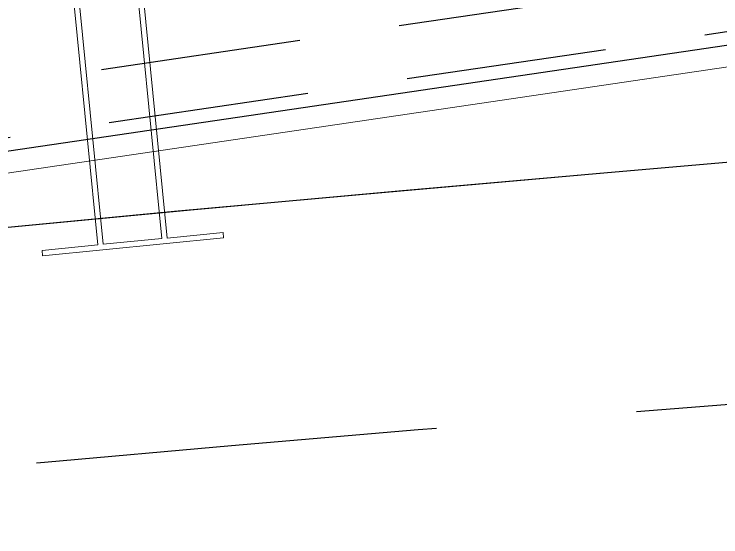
# Model space of a CAD drawing. Header units: millimetres. Extents: x 62878 to 70819, y -67946 to -61850.
# Drawn here: x 65214.5 to 65280.6, y -61942.9 to -61894.1 of the extents above; entities that cross this region are included whole.
import ezdxf

# ---------------------------------------------------------------- set-up
doc = ezdxf.new("R2010")
doc.units = ezdxf.units.MM
doc.linetypes.add('HIDDEN', pattern=[0.375, 0.25, -0.125])
doc.layers.add('alan hesabı1', color=7, linetype='Continuous', plot=False)
for name, color, linetype, lineweight in [('BA DÖŞ.-yeni', 11, 'Continuous', 30), ('Dog_dos_yeni', 63, 'Continuous', 5), ('DOGRAMA', 171, 'Continuous', 0), ('DUV.ALÇ.-yeni', 20, 'Continuous', 25), ('GOR-2', 152, 'Continuous', 20)]:
    doc.layers.add(name, color=color, linetype=linetype, lineweight=lineweight)

msp = doc.modelspace()

# ---------------------------------------------------------------- linework, layer by layer
msp.add_lwpolyline([(68896.02066502631, -63031.43519410248), (69030.25944186504, -63071.18378898385), (69185.2789618937, -62547.65255934227), (68892.99857577804, -62461.10726346668, 1.044367817173394), (68063.1984222013, -62298.72991434322, 0.2043746373996395), (63106.96025407397, -62494.78258919505, 0.3539527355379972), (62932.93996584662, -62997.825353625), (63753.18486962488, -65779.59786478638), (64154.95366467919, -67142.15251756221), (65336.72250243354, -66792.62198400985), (65336.69978150922, -66829.11190277508), (65270.53542169294, -66829.0707046726, 0.6267890062731037), (65270.19918370779, -67369.07059999109), (65531.84452784718, -67369.23351688065, 0.9262424964682344), (66130.08755876668, -67369.60602071379), (66391.73290290477, -67369.76893760463, 0.6267427171847498), (66392.06914089088, -66829.76904228561), (66326.14716633759, -66829.72799510749), (66326.16988726193, -66793.2380763422), (67506.155742504, -67144.12829054108), (68467.02457055586, -63899.0863823687), (68625.20366853199, -63946.03714330423), (68896.02440533682, -63031.42256234252)], format="xyb")
at = {"layer": 'alan hesabı1', "linetype": 'ByBlock'}
msp.add_lwpolyline([(64587.94459019032, -62561.57371426318), (64661.74109642011, -62920.70834553785), (64964.99834778903, -62879.57641963963), (64966.67838696864, -62891.96300384813), (65228.68420587114, -62856.42616547293), (65387.23248374033, -62834.92166397399), (65436.53252409239, -62828.23491337731), (65824.65134920453, -62828.4765808115), (65825.23963331265, -61883.68934396582), (65434.28376306166, -61883.45977577388), (65434.20726553968, -62013.73558495725), (65330.5694163978, -62022.73521880354), (65311.39068893244, -61892.52760157421), (64527.55626405394, -62007.98126805366)], dxfattribs=at)
at = {"layer": 'BA DÖŞ.-yeni', "linetype": 'HIDDEN', "ltscale": 150}
msp.add_arc((65815.0392658321, -68607.15258971277), 6697.93692342701, 70.74616030420842, 109.2968468472022, dxfattribs=at)
at = {"layer": 'Dog_dos_yeni'}
for points in [[(65234.10048180786, -61914.9588988636), (65217.18228659058, -61916.62463311276), (65217.13329440679, -61916.1270391358), (65222.35803116507, -61915.6126212059), (65219.46749232089, -61886.2545765641), (65219.96508629787, -61886.2055843803), (65222.85562514205, -61915.5636290221), (65228.32915888882, -61915.0247150003), (65225.43862004464, -61885.66667035849), (65225.9362140216, -61885.61767817471), (65228.82675286579, -61914.97572281651), (65234.05148962404, -61914.4613048866), (65234.10048180786, -61914.9588988636)], [(65234.10048180792, -61914.95889886378), (65217.18228659061, -61916.62463311295), (65217.13329440678, -61916.12703913597), (65222.35803116507, -61915.61262120608), (65219.46749232089, -61886.25457656426), (65219.9650862979, -61886.20558438046), (65222.85562514205, -61915.56362902226), (65228.32915888884, -61915.02471500049), (65225.43862004466, -61885.66667035868), (65225.93621402165, -61885.61767817488), (65228.82675286578, -61914.97572281667), (65234.05148962411, -61914.46130488678), (65234.10048180792, -61914.95889886378)]]:
    msp.add_lwpolyline(points, close=True, dxfattribs=at)
at = {"layer": 'DOGRAMA', "lineweight": -2}
msp.add_lwpolyline([(68355.72808668052, -61957.86010398282, 0.2737364000647933), (68066.90955003549, -62277.7212358757, 0.2092949010110247), (68023.71017518625, -62283.85188166666, 0.1983676314706158), (63201.05260393125, -62451.10786955556)], format="xyb", dxfattribs=at)
at = {"layer": 'DUV.ALÇ.-yeni', "linetype": 'HIDDEN', "ltscale": 75}
for p, q in [((65324.71662893787, -61884.24734386994), (64520.32138248251, -62002.72948442698)), ((65325.44523484985, -61889.19397236065), (64521.04998839447, -62007.67611291769))]:
    msp.add_line(p, q, dxfattribs=at)
at = {"layer": 'GOR-2', "ltscale": 75}
msp.add_line((65311.68213129724, -61894.5062529705), (64527.8477064187, -62009.95991944995), dxfattribs=at)

doc.saveas('drawing.dxf')
